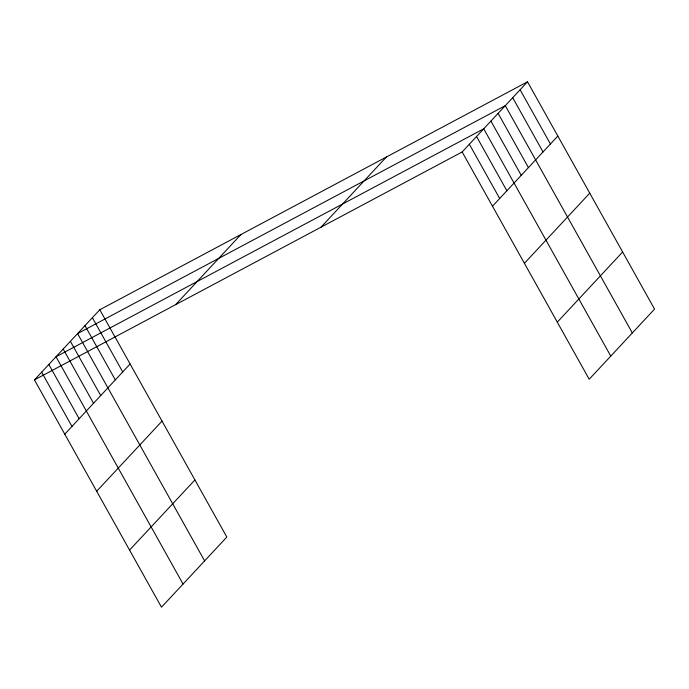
<?xml version="1.0" encoding="UTF-8"?>
<svg xmlns="http://www.w3.org/2000/svg" width="689" height="689" viewBox="0 0 689 689"><rect width="100%" height="100%" fill="white"/><g stroke="black" fill="none" stroke-linecap="round" stroke-linejoin="round"><path stroke-width="1.03" d="M99.793 309.749L226.827 537.05L161.484 607.198L34.45 379.897L99.793 309.749L527.516 81.802L654.55 309.103L589.207 379.251L462.173 151.95L527.516 81.802M175.6 304.676L240.943 234.527M64.766 434.148L130.118 363.999M321.022 227.172L386.365 157.023M96.684 491.257L162.036 421.1M129.566 550.089L194.918 479.94M492.489 206.2L557.832 136.052M524.407 263.31L589.75 193.161M557.289 322.151L622.632 251.993M34.45 379.897L462.173 151.95M520.109 89.751L550.425 144.001M512.702 97.7L543.027 151.95M632.33 332.959L505.295 105.65L77.581 333.597L204.616 560.898M498.113 113.366L528.429 167.616M490.921 121.083L521.237 175.333M610.773 356.101L483.73 128.8L56.016 356.747L183.05 584.048M476.547 136.517L506.863 190.767M469.355 144.234L499.68 198.484M92.386 317.698L122.711 371.948M84.988 325.647L115.304 379.897M70.39 341.313L100.706 395.564M63.199 349.03L93.523 403.28M48.824 364.464L79.149 418.714M41.641 372.181L71.957 426.431"/></g></svg>
